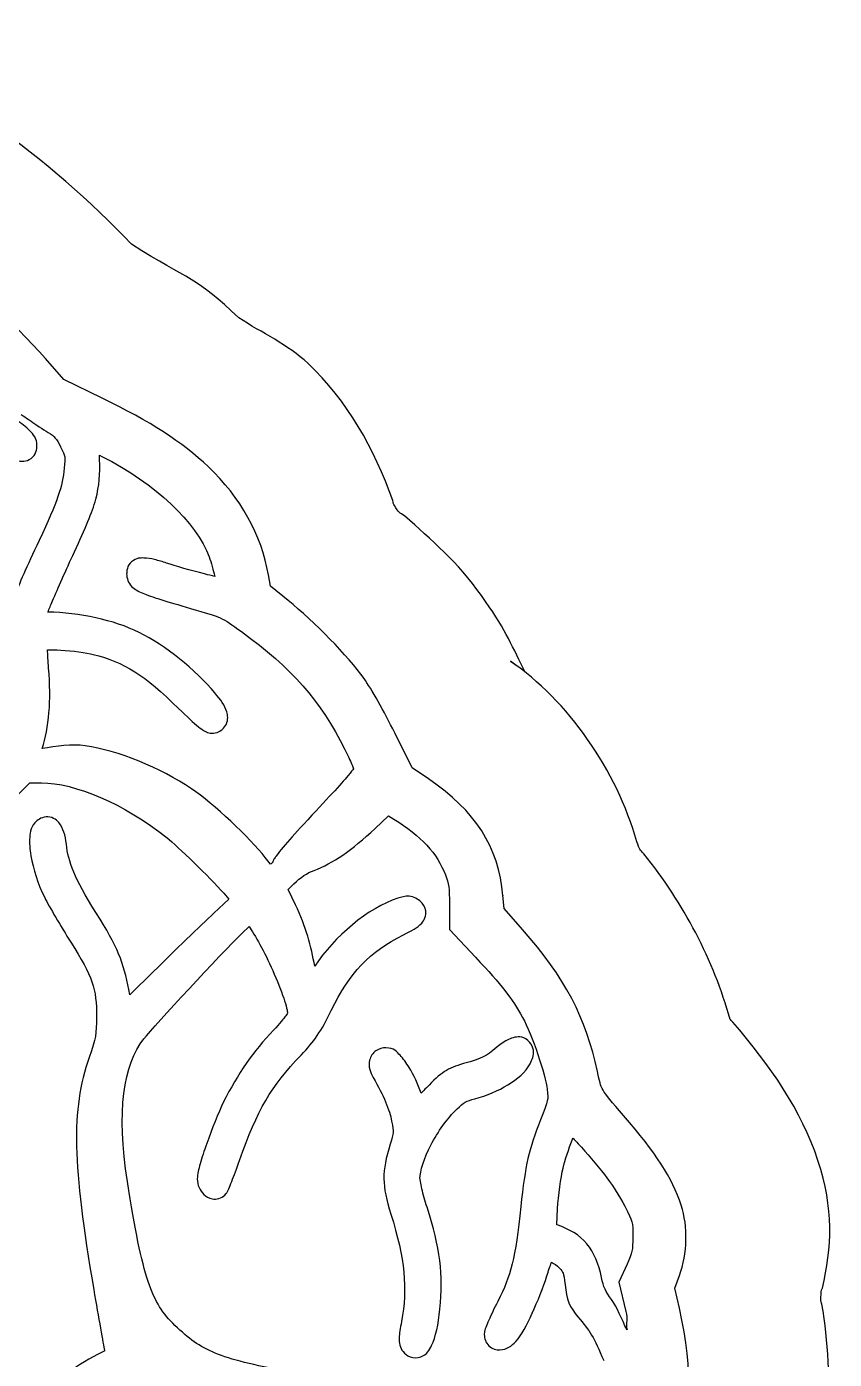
# Model space of a CAD drawing. Extents: x 3 to 173, y 187 to 306.
# Drawn here: x 23.85 to 29.4, y 237.69 to 246.84 of the extents above; entities that cross this region are included whole.
import ezdxf

# ---------------------------------------------------------------- set-up
doc = ezdxf.new("R2010")
doc.units = 0
doc.layers.add('Layer_1', color=7, linetype='CONTINUOUS')

msp = doc.modelspace()

# ---------------------------------------------------------------- linework, layer by layer
at = {"layer": 'Layer_1', "color": 7}
for points in [[(24.372335, 244.286734), (24.108852, 244.414614), (23.982625, 244.558483)], [(24.354636, 243.865455), (24.353536, 243.895221), (24.353547, 243.8953)], [(24.353547, 243.8953), (24.370636, 243.886495)], [(25.64895, 242.89712), (25.527682, 242.995237), (25.514451, 243.073508)], [(27.177008, 242.479507), (27.272895, 242.413695), (27.265896, 242.428089)], [(26.614127, 241.671217), (26.502229, 241.747837), (26.381514, 241.988717)], [(23.523421, 241.291752), (23.87675, 241.64453), (23.955574, 241.64453)], [(26.247594, 241.331602), (26.339096, 241.417589), (26.339026, 241.417581)], [(26.339026, 241.417581), (26.374854, 241.396076)], [(25.529276, 241.08573), (25.492345, 241.132584)], [(25.207382, 240.886058), (25.24266, 240.846372), (25.13848, 240.748805)], [(25.700238, 240.807394), (25.650076, 240.912677), (25.689212, 240.951813)], [(27.260166, 240.637152), (27.132835, 240.781571), (27.124566, 240.870315), (27.125102, 240.869751)], [(26.757397, 240.812338), (26.756861, 240.638707), (26.936558, 240.447434)], [(25.33478, 240.61338), (25.381084, 240.658581)], [(24.727274, 240.351379), (24.726738, 240.351379), (24.563027, 240.189872)], [(27.498235, 238.608589), (27.497671, 238.608589), (27.493804, 238.610283), (27.500408, 238.721077)], [(27.457457, 238.351702), (27.457457, 238.352267)], [(27.976686, 238.339595), (27.920462, 238.216123), (27.969521, 238.014929)], [(28.33613, 238.03762), (28.305263, 238.173769), (28.33668, 238.261414)], [(24.389395, 237.747425), (24.390496, 237.744123), (24.340887, 237.718779)]]:
    msp.add_lwpolyline(points, dxfattribs=at)
for points in [[(27.254601, 239.897885)], [(27.606247, 239.205049)]]:
    msp.add_lwpolyline(points, close=True, dxfattribs=at)
for points in [[(24.575348, 245.342702), (24.010503, 245.936929), (23.288779, 246.457164), (22.493437, 246.837441)], [(23.982625, 244.558483), (23.52724, 245.074899), (22.805225, 245.598364), (22.06109, 245.954159)], [(25.310743, 244.838015), (25.02201, 245.116958), (24.973036, 245.090966), (24.575348, 245.342702)], [(25.785232, 244.525824), (25.652856, 244.651066), (25.467983, 244.735219), (25.310743, 244.838015)], [(26.367953, 243.58349), (26.242446, 243.940775), (26.057475, 244.268248), (25.785232, 244.525824)], [(25.102695, 243.814342), (24.921793, 243.985495), (24.703774, 244.125297), (24.372335, 244.286734)], [(23.816667, 244.173518), (23.853026, 244.150742), (23.883277, 244.129976), (23.886119, 244.127767)], [(23.875646, 244.062647), (23.850895, 244.088018), (23.819337, 244.112004), (23.779736, 244.138714)], [(23.886119, 244.127767), (23.914607, 244.105612), (23.962647, 244.074678), (24.002976, 244.050045)], [(23.925255, 243.961224), (23.925255, 244.010675), (23.900391, 244.037275), (23.875646, 244.062647)], [(24.002976, 244.050045), (24.047048, 244.023121), (24.058269, 244.010136), (24.086762, 243.951928)], [(23.885019, 243.872477), (23.918318, 243.897566), (23.925255, 243.935666), (23.925255, 243.961224)], [(24.086762, 243.951928), (24.122571, 243.878799), (24.119765, 243.892088), (24.112117, 243.804755)], [(23.789659, 243.857039), (23.815341, 243.850887), (23.851719, 243.847387), (23.885019, 243.872477)], [(24.112117, 243.804755), (24.101365, 243.682002), (24.065362, 243.575762), (23.94014, 243.309212)], [(24.328728, 243.592605), (24.354298, 243.685386), (24.358356, 243.765173), (24.354636, 243.865455)], [(24.370636, 243.886495), (24.742359, 243.699895), (25.018347, 243.431886), (25.107058, 243.196374)], [(25.514451, 243.073508), (25.468319, 243.345029), (25.322083, 243.606776), (25.102695, 243.814342)], [(24.182656, 243.231559), (24.258672, 243.396038), (24.303176, 243.499819), (24.328728, 243.592605)], [(26.379468, 243.549758), (26.370917, 243.557999), (26.371792, 243.572252), (26.367953, 243.58349)], [(26.449837, 243.477368), (26.41275, 243.502006), (26.411684, 243.497491), (26.379468, 243.549758)], [(26.977415, 242.930724), (26.81262, 243.161954), (26.634292, 243.313998), (26.449837, 243.477368)], [(23.94014, 243.309212), (23.852639, 243.122954), (23.801842, 243.010951), (23.771467, 242.925565)], [(24.032175, 242.894766), (24.069194, 242.981936), (24.121738, 243.099744), (24.182656, 243.231559)], [(24.575137, 243.163331), (24.542596, 243.13525), (24.54096, 243.098104), (24.54096, 243.076791)], [(24.65892, 243.188675), (24.636512, 243.188675), (24.607677, 243.191497), (24.575137, 243.163331)], [(24.732783, 243.17764), (24.70617, 243.183849), (24.68544, 243.188675), (24.65892, 243.188675)], [(24.815466, 243.153933), (24.788034, 243.163388), (24.759388, 243.171431), (24.732783, 243.17764)], [(25.107058, 243.196374), (25.12227, 243.155965), (25.136096, 243.105634), (25.146747, 243.062428)], [(24.54096, 243.076791), (24.54096, 243.053366), (24.553321, 243.016082), (24.575137, 242.994108)], [(25.076191, 243.078967), (24.983704, 243.102504), (24.874964, 243.133436), (24.815466, 243.153933)], [(25.146747, 243.062428), (25.123717, 243.067791), (25.103584, 243.071996), (25.076191, 243.078967)], [(24.575137, 242.994108), (24.596952, 242.972123), (24.620337, 242.960272), (24.651204, 242.947256)], [(24.000755, 242.817595), (24.00973, 242.840201), (24.01862, 242.862832), (24.032175, 242.894766)], [(24.651204, 242.947256), (24.712937, 242.921235), (24.809099, 242.892223), (24.980278, 242.842524)], [(26.170951, 242.361891), (26.061178, 242.515911), (25.830439, 242.750722), (25.64895, 242.89712)], [(27.265896, 242.428089), (27.177121, 242.605127), (27.133402, 242.711846), (26.977415, 242.930724)], [(24.626385, 242.677587), (24.454944, 242.763383), (24.211934, 242.812286), (24.000755, 242.817595)], [(24.980278, 242.842524), (25.194262, 242.780395), (25.192187, 242.782484), (25.328647, 242.683774)], [(25.146182, 242.263073), (25.012553, 242.423565), (24.809164, 242.586114), (24.626385, 242.677587)], [(25.328647, 242.683774), (25.677172, 242.431667), (25.868982, 242.211892), (26.039715, 241.872935)], [(23.998001, 242.559119), (24.023231, 242.559331), (24.05344, 242.559201), (24.088399, 242.556861)], [(24.005166, 242.431786), (24.001243, 242.480667), (23.998847, 242.525261), (23.998001, 242.559119)], [(24.088399, 242.556861), (24.169406, 242.551668), (24.264718, 242.539081), (24.31164, 242.527095)], [(24.31164, 242.527095), (24.525708, 242.472378), (24.661824, 242.387311), (24.897584, 242.155578)], [(23.960516, 241.879469), (24.008951, 242.024291), (24.023054, 242.209065), (24.005166, 242.431786)], [(28.043271, 241.240199), (27.908293, 241.7301), (27.567684, 242.212468), (27.177008, 242.479507)], [(26.381514, 241.988717), (26.309068, 242.133192), (26.220399, 242.292498), (26.170951, 242.361891)], [(25.228862, 242.131882), (25.214723, 242.177941), (25.186994, 242.214054), (25.146182, 242.263073)], [(24.897584, 242.155578), (24.956955, 242.09722), (24.999272, 242.057441), (25.033181, 242.030452)], [(25.225557, 242.04865), (25.23885, 242.078415), (25.235946, 242.108856), (25.228862, 242.131882)], [(25.033181, 242.030452), (25.050145, 242.016962), (25.064645, 242.006604), (25.082239, 241.997929)], [(25.082239, 241.997929), (25.09985, 241.989264), (25.126266, 241.977355), (25.162718, 241.991325)], [(25.162718, 241.991325), (25.18538, 242.000017), (25.212267, 242.018898), (25.225557, 242.04865)], [(24.255969, 241.898773), (24.163002, 241.911698), (24.05878, 241.896233), (23.960516, 241.879469)], [(24.986879, 241.603323), (24.771863, 241.749263), (24.482777, 241.867246), (24.255969, 241.898773)], [(26.039715, 241.872935), (26.058144, 241.836368), (26.075343, 241.79938), (26.08712, 241.770963)], [(26.060661, 241.692688), (26.012348, 241.636216), (25.919906, 241.536656), (25.754185, 241.358653)], [(26.098696, 241.741747), (26.093278, 241.733478), (26.082836, 241.718633), (26.060661, 241.692688)], [(26.08712, 241.770963), (26.092171, 241.758771), (26.095931, 241.749627), (26.098696, 241.741747)], [(23.955574, 241.64453), (24.185351, 241.64453), (24.519926, 241.504178), (24.818776, 241.266948)], [(25.492345, 241.132584), (25.386847, 241.268638), (25.136161, 241.502005), (24.986879, 241.603323)], [(27.125102, 240.869751), (27.094605, 241.20612), (26.935598, 241.452063), (26.614127, 241.671217)], [(23.924169, 241.38379), (23.882967, 241.349616), (23.878073, 241.308364), (23.87511, 241.269691)], [(24.014017, 241.409162), (23.977794, 241.416302), (23.944291, 241.40047), (23.924169, 241.38379)], [(24.086777, 241.355692), (24.073399, 241.377085), (24.050237, 241.402028), (24.014017, 241.409162)], [(24.130323, 241.200803), (24.122167, 241.265819), (24.113531, 241.312916), (24.086777, 241.355692)], [(25.754185, 241.358653), (25.700264, 241.300732), (25.651476, 241.245566), (25.615278, 241.202657)], [(25.827568, 241.043315), (25.958263, 241.091786), (26.085003, 241.180384), (26.247594, 241.331602)], [(26.374854, 241.396076), (26.563147, 241.282106), (26.674139, 241.157787), (26.729836, 241.012431)], [(23.87511, 241.269691), (23.872147, 241.231015), (23.875674, 241.189368), (23.883379, 241.144012)], [(24.818776, 241.266948), (24.889036, 241.211178), (25.10977, 240.996779), (25.207382, 240.886058)], [(28.091421, 241.158348), (28.066529, 241.185188), (28.062959, 241.186932), (28.043271, 241.240199)], [(23.883379, 241.144012), (23.898647, 241.053303), (23.931052, 240.949783), (23.978186, 240.856278)], [(24.357975, 240.708565), (24.197769, 240.961891), (24.145442, 241.080421), (24.130323, 241.200803)], [(25.571184, 241.147537), (25.565508, 241.139945), (25.560871, 241.133454), (25.556299, 241.126031)], [(25.615278, 241.202657), (25.59719, 241.181208), (25.582535, 241.1627), (25.571184, 241.147537)], [(28.684429, 240.019404), (28.57233, 240.426896), (28.365509, 240.817884), (28.091421, 241.158348)], [(25.543608, 241.099502), (25.540673, 241.095975), (25.534723, 241.090641), (25.529276, 241.08573)], [(25.544172, 241.10176), (25.543989, 241.101196), (25.543904, 241.100067), (25.543608, 241.099502)], [(25.548583, 241.112795), (25.547172, 241.109888), (25.545724, 241.106812), (25.544172, 241.10176)], [(25.556299, 241.126031), (25.554041, 241.122334), (25.551264, 241.118581), (25.548583, 241.112795)], [(25.689212, 240.951813), (25.734714, 240.996455), (25.7811, 241.026082), (25.827568, 241.043315)], [(26.729836, 241.012431), (26.752075, 240.954367), (26.757793, 240.919185), (26.757397, 240.812338)], [(26.480758, 240.866381), (26.449795, 240.868074), (26.429139, 240.860454), (26.402486, 240.852044)], [(23.978186, 240.856278), (24.010049, 240.793071), (24.088382, 240.660794), (24.157332, 240.550905)], [(25.831977, 240.385714), (25.808834, 240.519045), (25.771034, 240.658767), (25.700238, 240.807394)], [(26.402486, 240.852044), (26.198942, 240.787887), (25.966134, 240.58778), (25.831977, 240.385714)], [(26.559582, 240.828899), (26.544173, 240.84428), (26.51172, 240.864744), (26.480758, 240.866381)], [(26.59486, 240.76661), (26.589131, 240.799475), (26.572198, 240.816287), (26.559582, 240.828899)], [(24.563027, 240.189872), (24.526386, 240.379319), (24.493792, 240.493808), (24.357975, 240.708565)], [(25.13848, 240.748805), (25.050918, 240.66672), (24.866771, 240.488765), (24.727274, 240.351379)], [(26.567298, 240.681173), (26.583582, 240.698783), (26.600578, 240.733745), (26.59486, 240.76661)], [(24.658991, 239.886328), (24.734849, 239.980799), (25.186303, 240.467923), (25.33478, 240.61338)], [(25.381084, 240.658581), (25.420203, 240.604406), (25.48779, 240.482581), (25.543692, 240.355962)], [(25.945529, 240.0809), (26.072907, 240.342478), (26.208732, 240.484303), (26.441071, 240.601247)], [(26.441071, 240.601247), (26.500174, 240.630994), (26.534707, 240.645951), (26.567298, 240.681173)], [(27.773348, 239.662602), (27.697289, 240.029186), (27.549633, 240.308549), (27.260166, 240.637152)], [(24.157332, 240.550905), (24.307488, 240.311589), (24.334675, 240.232645), (24.334271, 240.037723)], [(26.936558, 240.447434), (27.119438, 240.252068), (27.18423, 240.168104), (27.259571, 240.033473)], [(25.543692, 240.355962), (25.57363, 240.288159), (25.600306, 240.221176), (25.619209, 240.166346)], [(25.619209, 240.166346), (25.637238, 240.11407), (25.6454, 240.071209), (25.646218, 240.066024)], [(25.634091, 240.04562), (25.618992, 240.024509), (25.591303, 239.991588), (25.549754, 239.947502)], [(25.646218, 240.066024), (25.64475, 240.062863), (25.641547, 240.055977), (25.634091, 240.04562)], [(25.73827, 239.774424), (25.8301, 239.870015), (25.875193, 239.936462), (25.945529, 240.0809)], [(24.334271, 240.037723), (24.334065, 239.915732), (24.329586, 239.895209), (24.283008, 239.758808)], [(27.259571, 240.033473), (27.323274, 239.919641), (27.419317, 239.63366), (27.429345, 239.540134)], [(28.702943, 240.001314), (28.685445, 240.021521), (28.683695, 240.021831), (28.684429, 240.019404)], [(29.28813, 239.051577), (29.174982, 239.393678), (28.960374, 239.703992), (28.702943, 240.001314)], [(24.545992, 238.906819), (24.47072, 239.388316), (24.518277, 239.711088), (24.658991, 239.886328)], [(25.549754, 239.947502), (25.409069, 239.798221), (25.303744, 239.647252), (25.2069, 239.453613)], [(27.163642, 239.882444), (27.136916, 239.870139), (27.110765, 239.85258), (27.083167, 239.829528)], [(27.254595, 239.897882), (27.217901, 239.904881), (27.190369, 239.894749), (27.163642, 239.882444)], [(27.333976, 239.809137), (27.330505, 239.845902), (27.291651, 239.890784), (27.254601, 239.897885)], [(25.316591, 239.05233), (25.438895, 239.400863), (25.531997, 239.559704), (25.73827, 239.774424)], [(26.253035, 239.805279), (26.231022, 239.790293), (26.215096, 239.764964), (26.209488, 239.741339)], [(26.321387, 239.825119), (26.299402, 239.825119), (26.275054, 239.820265), (26.253035, 239.805279)], [(26.418401, 239.773854), (26.396444, 239.796996), (26.379183, 239.825119), (26.321387, 239.825119)], [(26.481237, 239.690621), (26.460974, 239.722599), (26.440357, 239.750703), (26.418401, 239.773854)], [(27.083167, 239.829528), (27.002973, 239.762562), (26.988743, 239.756014), (26.853308, 239.716529)], [(27.31137, 239.715431), (27.326525, 239.744711), (27.337447, 239.772378), (27.333976, 239.809137)], [(24.283008, 239.758808), (24.157569, 239.391465), (24.16728, 239.029366), (24.314979, 238.165246)], [(26.209488, 239.741339), (26.198284, 239.694089), (26.213267, 239.656836), (26.234293, 239.620624)], [(26.56337, 239.513682), (26.540566, 239.575401), (26.514071, 239.638788), (26.481237, 239.690621)], [(26.853308, 239.716529), (26.744966, 239.68494), (26.699711, 239.656689), (26.599198, 239.550613)], [(27.159234, 239.571015), (27.22534, 239.611299), (27.280035, 239.654897), (27.31137, 239.715431)], [(26.234293, 239.620624), (26.305605, 239.497719), (26.346205, 239.397728), (26.360522, 239.321864)], [(27.812484, 239.534721), (27.793462, 239.567329), (27.787987, 239.591993), (27.773348, 239.662602)], [(26.599198, 239.550613), (26.58551, 239.536192), (26.57566, 239.526286), (26.56337, 239.513682)], [(26.931582, 239.475102), (27.014135, 239.496664), (27.093126, 239.530728), (27.159234, 239.571015)], [(27.429345, 239.540134), (27.433691, 239.499537), (27.434312, 239.484387), (27.429345, 239.460759)], [(27.953045, 239.359986), (27.87122, 239.454488), (27.831511, 239.502113), (27.812484, 239.534721)], [(25.2069, 239.453613), (25.169107, 239.378046), (25.125905, 239.268453), (25.090593, 239.167533)], [(26.630067, 239.157602), (26.677512, 239.248288), (26.743411, 239.341012), (26.809764, 239.40565)], [(26.809764, 239.40565), (26.854606, 239.449332), (26.873083, 239.459836), (26.931582, 239.475102)], [(27.429345, 239.460759), (27.424349, 239.436968), (27.410661, 239.399446), (27.38249, 239.329571)], [(26.360522, 239.321864), (26.375988, 239.239982), (26.376451, 239.247377), (26.3506, 239.163667)], [(27.38249, 239.329571), (27.303276, 239.133187), (27.278023, 239.020823), (27.247444, 238.735361)], [(28.348816, 238.743726), (28.285674, 238.934641), (28.177846, 239.100353), (27.953045, 239.359986)], [(25.090593, 239.167533), (25.072926, 239.117072), (25.05733, 239.069057), (25.045945, 239.028626)], [(26.3506, 239.163667), (26.29201, 238.974087), (26.293052, 238.880189), (26.355011, 238.683556)], [(26.555101, 238.928847), (26.555101, 238.975139), (26.582617, 239.066915), (26.630067, 239.157602)], [(27.53734, 238.997785), (27.551902, 239.057647), (27.577054, 239.133556), (27.600179, 239.191813)], [(27.600179, 239.191813), (27.602437, 239.197429), (27.604046, 239.199771), (27.606247, 239.205049)], [(27.60627, 239.205004), (27.618377, 239.19205), (27.627888, 239.182228), (27.642101, 239.166418)], [(27.642101, 239.166418), (27.698277, 239.103934), (27.767362, 239.023174), (27.822347, 238.954201)], [(25.262571, 238.906811), (25.278293, 238.946277), (25.297349, 238.997494), (25.316591, 239.05233)], [(29.318582, 238.174229), (29.384196, 238.455532), (29.397068, 238.722161), (29.28813, 239.051577)], [(25.045945, 239.028626), (25.034544, 238.988195), (25.0261, 238.962092), (25.0261, 238.92555)], [(27.500408, 238.721077), (27.505319, 238.808233), (27.523409, 238.940553), (27.53734, 238.997785)], [(27.822347, 238.954201), (27.863174, 238.902992), (27.93023, 238.798731), (27.961252, 238.737573)], [(24.688757, 238.220556), (24.640214, 238.363965), (24.597937, 238.574533), (24.545992, 238.906819)], [(25.0261, 238.92555), (25.0261, 238.880894), (25.043654, 238.845227), (25.071851, 238.818063)], [(25.232808, 238.838445), (25.235856, 238.844231), (25.238607, 238.849932), (25.241627, 238.856648)], [(25.241627, 238.856648), (25.247667, 238.870054), (25.2547, 238.887078), (25.262571, 238.906811)], [(26.568331, 238.85719), (26.559441, 238.894986), (26.555101, 238.931183), (26.555101, 238.928847)], [(26.603609, 238.730961), (26.589978, 238.77365), (26.577221, 238.819395), (26.568331, 238.85719)], [(25.071851, 238.818063), (25.085962, 238.804488), (25.103668, 238.79207), (25.130282, 238.787194)], [(25.130282, 238.787194), (25.156895, 238.782339), (25.193714, 238.792245), (25.215169, 238.813638)], [(25.215169, 238.813638), (25.231763, 238.830232), (25.22976, 238.83266), (25.232808, 238.838445)], [(26.355011, 238.683556), (26.452126, 238.375366), (26.47106, 238.171774), (26.428321, 237.946583)], [(26.691803, 238.03147), (26.716328, 238.2697), (26.693779, 238.44866), (26.603609, 238.730961)], [(27.247444, 238.735361), (27.208758, 238.374212), (27.181786, 238.264882), (27.088692, 238.083272)], [(27.961252, 238.737573), (28.018723, 238.624284), (28.016375, 238.635369), (28.016375, 238.528111)], [(28.33668, 238.261414), (28.391296, 238.414175), (28.397141, 238.597597), (28.348816, 238.743726)], [(27.700532, 238.479052), (27.649659, 238.5403), (27.580633, 238.58149), (27.498235, 238.608589)], [(28.016375, 238.528111), (28.016327, 238.432121), (28.01344, 238.420505), (27.976686, 238.339595)], [(27.801404, 238.247542), (27.781846, 238.340789), (27.751405, 238.417804), (27.700532, 238.479052)], [(27.426587, 238.258546), (27.437199, 238.29296), (27.448431, 238.326615), (27.457457, 238.351702)], [(27.457457, 238.352267), (27.474616, 238.343856), (27.495608, 238.331326), (27.511477, 238.314231)], [(27.511477, 238.314231), (27.529708, 238.294561), (27.533744, 238.289255), (27.537921, 238.27785)], [(24.872864, 237.919041), (24.788547, 238.001504), (24.737302, 238.077145), (24.688757, 238.220556)], [(27.325165, 238.002232), (27.363954, 238.085358), (27.402246, 238.179487), (27.426587, 238.258546)], [(27.537921, 238.27785), (27.542126, 238.266448), (27.546698, 238.243165), (27.551157, 238.197925)], [(27.870306, 238.097061), (27.830696, 238.149995), (27.814533, 238.184923), (27.801404, 238.247542)], [(24.314979, 238.165246), (24.348188, 237.970979), (24.379105, 237.793108), (24.389395, 237.747425)], [(27.551157, 238.197925), (27.561092, 238.097118), (27.583472, 238.042609), (27.639902, 237.977439)], [(29.315308, 238.064818), (29.309777, 238.084996), (29.301959, 238.095975), (29.309946, 238.133508)], [(29.309946, 238.133508), (29.305064, 238.158541), (29.318582, 238.174229), (29.318582, 238.174229)], [(26.635029, 237.780665), (26.664021, 237.841278), (26.680667, 237.923331), (26.691803, 238.03147)], [(27.088692, 238.083272), (27.064929, 238.03694), (27.04354, 237.991338), (27.027507, 237.954288)], [(27.976689, 237.888702), (27.938253, 237.962537), (27.908693, 238.045765), (27.870306, 238.097061)], [(28.266678, 236.994721), (28.419727, 237.276647), (28.437007, 237.589792), (28.33613, 238.03762)], [(29.136295, 236.529359), (29.384998, 236.987502), (29.400413, 237.548681), (29.315308, 238.064818)], [(26.428321, 237.946583), (26.418894, 237.896819), (26.413521, 237.863017), (26.412336, 237.832481)], [(27.027507, 237.954288), (27.019492, 237.935774), (27.012772, 237.919541), (27.007664, 237.905229)], [(27.213265, 237.808755), (27.255563, 237.854074), (27.286376, 237.919106), (27.325165, 238.002232)], [(27.639902, 237.977439), (27.720906, 237.883896), (27.74983, 237.835298), (27.816844, 237.678128)], [(27.969521, 238.014929), (27.982955, 237.959879), (27.967263, 237.941159), (27.976689, 237.888702)], [(25.149572, 237.728321), (25.039356, 237.774061), (24.965952, 237.827999), (24.872864, 237.919041)], [(27.007664, 237.905229), (27.002527, 237.890921), (26.99664, 237.888578), (26.99664, 237.85562)], [(26.99664, 237.85562), (26.99664, 237.830926), (27.005615, 237.800463), (27.028057, 237.779003)], [(26.412336, 237.832481), (26.411207, 237.801942), (26.416527, 237.765614), (26.438794, 237.738775)], [(26.560612, 237.702393), (26.604346, 237.719665), (26.620531, 237.750363), (26.635029, 237.780665)], [(27.028057, 237.779003), (27.050522, 237.757526), (27.080646, 237.750264), (27.104127, 237.75143)], [(27.104127, 237.75143), (27.151083, 237.753687), (27.183731, 237.777112), (27.213265, 237.808755)], [(24.340887, 237.718779), (24.17779, 237.636568), (24.047127, 237.53107), (23.928577, 237.363794)], [(25.645115, 237.603195), (25.40982, 237.646426), (25.259791, 237.682579), (25.149572, 237.728321)], [(26.438794, 237.738775), (26.450422, 237.724776), (26.465746, 237.71106), (26.487853, 237.702393)], [(26.487853, 237.702393), (26.509951, 237.693729), (26.538749, 237.693757), (26.560612, 237.702393)]]:
    msp.add_open_spline(points, degree=3, dxfattribs=at)

doc.saveas('drawing.dxf')
